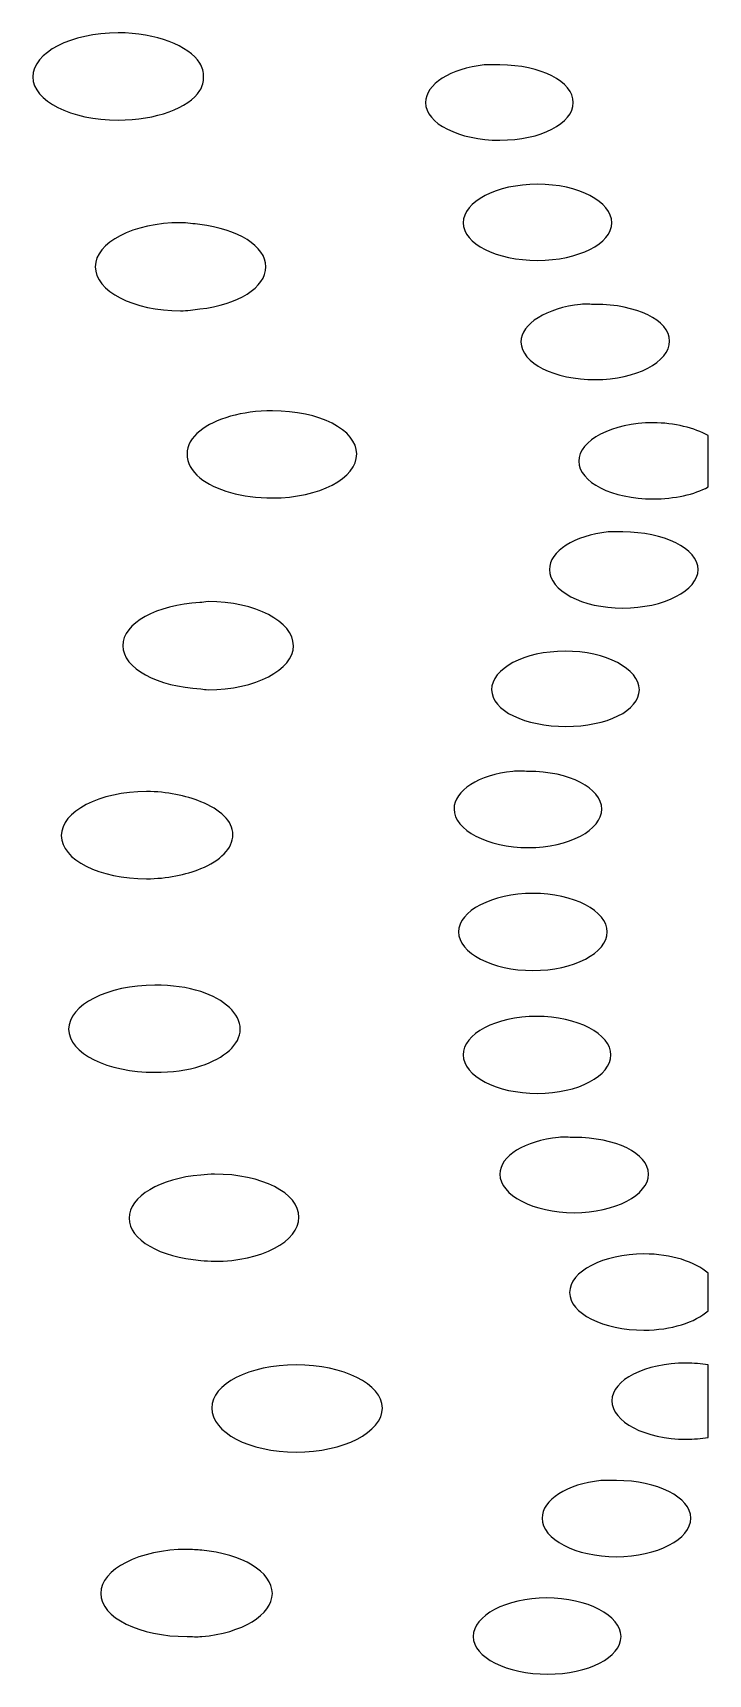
# Model space of a CAD drawing. Header units: centimetres. Extents: x -8.1 to 8.1, y -5.6 to 5.6.
# Drawn here: x -7.952 to -7.343, y 1.431 to 2.911 of the extents above; entities that cross this region are included whole.
import ezdxf

# ---------------------------------------------------------------- set-up
doc = ezdxf.new("R2010")
doc.units = ezdxf.units.CM
doc.header["$MEASUREMENT"] = 0
doc.layers.add('Layer 1', color=7, linetype='Continuous')

msp = doc.modelspace()

# ---------------------------------------------------------------- linework, layer by layer
at = {"layer": 'Layer 1', "color": 41, "lineweight": 25}
for points, knots in [([(-7.87494, 2.91067), (-7.84076, 2.91069), (-7.81142, 2.89914), (-7.80135, 2.88338), (-7.80135, 2.88338), (-7.79888, 2.87951), (-7.79805, 2.87527), (-7.79804, 2.87098), (-7.79804, 2.87098), (-7.79803, 2.86672), (-7.79888, 2.86245), (-7.80135, 2.85858), (-7.80135, 2.85858), (-7.81138, 2.8428), (-7.84078, 2.83214), (-7.87494, 2.83212), (-7.87494, 2.83212), (-7.91745, 2.8321), (-7.95181, 2.84922), (-7.95183, 2.87098), (-7.95183, 2.87098), (-7.95186, 2.89274), (-7.91744, 2.91064), (-7.87494, 2.91067)], [0, 0, 0, 0, 0.1428571, 0.1428571, 0.1428571, 0.1428571, 0.2857143, 0.2857143, 0.2857143, 0.2857143, 0.4285714, 0.4285714, 0.4285714, 0.4285714, 0.5714286, 0.5714286, 0.5714286, 0.5714286, 0.7142857, 0.7142857, 0.7142857, 0.7142857, 1, 1, 1, 1]), ([(-7.54504, 2.88173), (-7.54069, 2.88217), (-7.53559, 2.88173), (-7.53098, 2.88173), (-7.53098, 2.88173), (-7.49416, 2.88175), (-7.46486, 2.86668), (-7.46483, 2.84783), (-7.46483, 2.84783), (-7.46481, 2.82898), (-7.49415, 2.81395), (-7.53098, 2.81393), (-7.53098, 2.81393), (-7.5678, 2.81391), (-7.59793, 2.82898), (-7.59795, 2.84783), (-7.59795, 2.84783), (-7.59797, 2.86433), (-7.57548, 2.87862), (-7.54503, 2.88173), (-7.54503, 2.88173), (-7.54503, 2.88173), (-7.54504, 2.88173), (-7.54504, 2.88173)], [0, 0, 0, 0, 0.1428571, 0.1428571, 0.1428571, 0.1428571, 0.2857143, 0.2857143, 0.2857143, 0.2857143, 0.4285714, 0.4285714, 0.4285714, 0.4285714, 0.5714286, 0.5714286, 0.5714286, 0.5714286, 0.7142857, 0.7142857, 0.7142857, 0.7142857, 1, 1, 1, 1]), ([(-7.49708, 2.77424), (-7.46026, 2.77426), (-7.43013, 2.75837), (-7.43011, 2.73951), (-7.43011, 2.73951), (-7.43009, 2.72066), (-7.46026, 2.70563), (-7.49708, 2.70561), (-7.49708, 2.70561), (-7.5339, 2.70559), (-7.56403, 2.72066), (-7.56405, 2.73951), (-7.56405, 2.73951), (-7.56407, 2.75836), (-7.5339, 2.77422), (-7.49708, 2.77424)], [0, 0, 0, 0, 0.2, 0.2, 0.2, 0.2, 0.4, 0.4, 0.4, 0.4, 0.6, 0.6, 0.6, 0.6, 1, 1, 1, 1]), ([(-7.81872, 2.73951), (-7.81276, 2.73951), (-7.80694, 2.73853), (-7.80136, 2.73786), (-7.80136, 2.73786), (-7.76718, 2.73387), (-7.74185, 2.71853), (-7.74183, 2.69983), (-7.74183, 2.69983), (-7.74181, 2.6811), (-7.76719, 2.66584), (-7.80136, 2.6618), (-7.80136, 2.6618), (-7.80694, 2.66114), (-7.81276, 2.66015), (-7.81872, 2.66015), (-7.81872, 2.66015), (-7.86123, 2.66012), (-7.89559, 2.67805), (-7.89561, 2.69984), (-7.89561, 2.69984), (-7.89564, 2.7216), (-7.86122, 2.7395), (-7.81872, 2.73953), (-7.81872, 2.73953), (-7.81872, 2.73953), (-7.81872, 2.73951), (-7.81872, 2.73951)], [0, 0, 0, 0, 0.125, 0.125, 0.125, 0.125, 0.25, 0.25, 0.25, 0.25, 0.375, 0.375, 0.375, 0.375, 0.5, 0.5, 0.5, 0.5, 0.625, 0.625, 0.625, 0.625, 0.75, 0.75, 0.75, 0.75, 1, 1, 1, 1]), ([(-7.45822, 2.66593), (-7.45387, 2.66639), (-7.44959, 2.66593), (-7.44499, 2.66593), (-7.44499, 2.66593), (-7.40817, 2.66595), (-7.37804, 2.65171), (-7.37802, 2.63286), (-7.37802, 2.63286), (-7.378, 2.61401), (-7.40817, 2.59815), (-7.44499, 2.59813), (-7.44499, 2.59813), (-7.48181, 2.59811), (-7.51194, 2.61318), (-7.51196, 2.63203), (-7.51196, 2.63203), (-7.51198, 2.64853), (-7.48867, 2.66268), (-7.45822, 2.66593)], [0, 0, 0, 0, 0.1666667, 0.1666667, 0.1666667, 0.1666667, 0.3333333, 0.3333333, 0.3333333, 0.3333333, 0.5, 0.5, 0.5, 0.5, 0.6666667, 0.6666667, 0.6666667, 0.6666667, 1, 1, 1, 1]), ([(-7.73603, 2.57002), (-7.6935, 2.57004), (-7.65999, 2.55292), (-7.65996, 2.53116), (-7.65996, 2.53116), (-7.65993, 2.5094), (-7.6935, 2.4915), (-7.73603, 2.49147), (-7.73603, 2.49147), (-7.76348, 2.49144), (-7.7877, 2.4986), (-7.80135, 2.50966), (-7.80135, 2.50966), (-7.80884, 2.51575), (-7.81292, 2.52345), (-7.81293, 2.53116), (-7.81293, 2.53116), (-7.81294, 2.53888), (-7.80883, 2.54574), (-7.80135, 2.55183), (-7.80135, 2.55183), (-7.78773, 2.5629), (-7.76348, 2.57), (-7.73603, 2.57002)], [0, 0, 0, 0, 0.1428571, 0.1428571, 0.1428571, 0.1428571, 0.2857143, 0.2857143, 0.2857143, 0.2857143, 0.4285714, 0.4285714, 0.4285714, 0.4285714, 0.5714286, 0.5714286, 0.5714286, 0.5714286, 0.7142857, 0.7142857, 0.7142857, 0.7142857, 1, 1, 1, 1]), ([(-7.3929, 2.55927), (-7.37361, 2.55928), (-7.3555, 2.5544), (-7.34329, 2.54769), (-7.34329, 2.54769), (-7.34329, 2.54769), (-7.34329, 2.50139), (-7.34329, 2.50139), (-7.34329, 2.50139), (-7.35548, 2.49469), (-7.37365, 2.49065), (-7.3929, 2.49064), (-7.3929, 2.49064), (-7.42972, 2.49062), (-7.45985, 2.5057), (-7.45987, 2.52454), (-7.45987, 2.52454), (-7.45989, 2.54339), (-7.42972, 2.55925), (-7.3929, 2.55927)], [0, 0, 0, 0, 0.1666667, 0.1666667, 0.1666667, 0.1666667, 0.3333333, 0.3333333, 0.3333333, 0.3333333, 0.5, 0.5, 0.5, 0.5, 0.6666667, 0.6666667, 0.6666667, 0.6666667, 1, 1, 1, 1]), ([(-7.43342, 2.46088), (-7.42909, 2.46134), (-7.42479, 2.46088), (-7.42019, 2.46088), (-7.42019, 2.46088), (-7.38337, 2.4609), (-7.35241, 2.44583), (-7.35239, 2.42698), (-7.35239, 2.42698), (-7.35237, 2.4081), (-7.38337, 2.39227), (-7.42019, 2.39225), (-7.42019, 2.39225), (-7.45701, 2.39223), (-7.48631, 2.40811), (-7.48634, 2.42698), (-7.48634, 2.42698), (-7.48636, 2.44348), (-7.46372, 2.45763), (-7.43342, 2.46088)], [0, 0, 0, 0, 0.1666667, 0.1666667, 0.1666667, 0.1666667, 0.3333333, 0.3333333, 0.3333333, 0.3333333, 0.5, 0.5, 0.5, 0.5, 0.6666667, 0.6666667, 0.6666667, 0.6666667, 1, 1, 1, 1]), ([(-7.79391, 2.39804), (-7.75138, 2.39806), (-7.71704, 2.38012), (-7.71702, 2.35835), (-7.71702, 2.35835), (-7.71699, 2.33659), (-7.75138, 2.31869), (-7.79391, 2.31866), (-7.79391, 2.31866), (-7.79653, 2.31866), (-7.79796, 2.31933), (-7.80052, 2.31949), (-7.80052, 2.31949), (-7.83939, 2.32146), (-7.87078, 2.33793), (-7.8708, 2.35835), (-7.8708, 2.35835), (-7.87082, 2.37877), (-7.84021, 2.39518), (-7.80135, 2.39721), (-7.80135, 2.39721), (-7.79878, 2.39734), (-7.79653, 2.39804), (-7.79391, 2.39804)], [0, 0, 0, 0, 0.1428571, 0.1428571, 0.1428571, 0.1428571, 0.2857143, 0.2857143, 0.2857143, 0.2857143, 0.4285714, 0.4285714, 0.4285714, 0.4285714, 0.5714286, 0.5714286, 0.5714286, 0.5714286, 0.7142857, 0.7142857, 0.7142857, 0.7142857, 1, 1, 1, 1]), ([(-7.47228, 2.35339), (-7.43546, 2.35341), (-7.40533, 2.33752), (-7.40531, 2.31866), (-7.40531, 2.31866), (-7.40529, 2.29978), (-7.43463, 2.28561), (-7.47146, 2.28559), (-7.47146, 2.28559), (-7.50828, 2.28557), (-7.53841, 2.29978), (-7.53843, 2.31866), (-7.53843, 2.31866), (-7.53845, 2.33751), (-7.50911, 2.35337), (-7.47228, 2.35339)], [0, 0, 0, 0, 0.2, 0.2, 0.2, 0.2, 0.4, 0.4, 0.4, 0.4, 0.6, 0.6, 0.6, 0.6, 1, 1, 1, 1]), ([(-7.51941, 2.24507), (-7.51506, 2.24551), (-7.50996, 2.24507), (-7.50535, 2.24507), (-7.50535, 2.24507), (-7.46853, 2.24509), (-7.43923, 2.23002), (-7.4392, 2.21117), (-7.4392, 2.21117), (-7.43918, 2.19232), (-7.46852, 2.17646), (-7.50535, 2.17644), (-7.50535, 2.17644), (-7.54217, 2.17642), (-7.5723, 2.19231), (-7.57232, 2.21117), (-7.57232, 2.21117), (-7.57234, 2.22767), (-7.54985, 2.24196), (-7.5194, 2.24507), (-7.5194, 2.24507), (-7.5194, 2.24507), (-7.51941, 2.24507), (-7.51941, 2.24507)], [0, 0, 0, 0, 0.1428571, 0.1428571, 0.1428571, 0.1428571, 0.2857143, 0.2857143, 0.2857143, 0.2857143, 0.4285714, 0.4285714, 0.4285714, 0.4285714, 0.5714286, 0.5714286, 0.5714286, 0.5714286, 0.7142857, 0.7142857, 0.7142857, 0.7142857, 1, 1, 1, 1]), ([(-7.84931, 2.22688), (-7.83109, 2.22689), (-7.8137, 2.22319), (-7.80053, 2.21778), (-7.80053, 2.21778), (-7.78295, 2.21056), (-7.77161, 2.20045), (-7.77159, 2.18801), (-7.77159, 2.18801), (-7.77157, 2.17558), (-7.78294, 2.16465), (-7.80053, 2.15742), (-7.80053, 2.15742), (-7.81371, 2.152), (-7.83109, 2.14834), (-7.84931, 2.14832), (-7.84931, 2.14832), (-7.89182, 2.14829), (-7.92618, 2.16542), (-7.9262, 2.18718), (-7.9262, 2.18718), (-7.92623, 2.20894), (-7.89181, 2.22684), (-7.84931, 2.22687), (-7.84931, 2.22687), (-7.84931, 2.22687), (-7.84931, 2.22688), (-7.84931, 2.22688)], [0, 0, 0, 0, 0.125, 0.125, 0.125, 0.125, 0.25, 0.25, 0.25, 0.25, 0.375, 0.375, 0.375, 0.375, 0.5, 0.5, 0.5, 0.5, 0.625, 0.625, 0.625, 0.625, 0.75, 0.75, 0.75, 0.75, 1, 1, 1, 1]), ([(-7.50122, 2.13511), (-7.4644, 2.13513), (-7.43427, 2.11924), (-7.43425, 2.10038), (-7.43425, 2.10038), (-7.43423, 2.0815), (-7.4644, 2.06567), (-7.50122, 2.06565), (-7.50122, 2.06565), (-7.53804, 2.06563), (-7.56817, 2.0815), (-7.56819, 2.10038), (-7.56819, 2.10038), (-7.56821, 2.11923), (-7.53804, 2.13509), (-7.50122, 2.13511)], [0, 0, 0, 0, 0.2, 0.2, 0.2, 0.2, 0.4, 0.4, 0.4, 0.4, 0.6, 0.6, 0.6, 0.6, 1, 1, 1, 1]), ([(-7.84187, 2.05242), (-7.82654, 2.05243), (-7.81255, 2.05058), (-7.80053, 2.04663), (-7.80053, 2.04663), (-7.77923, 2.03963), (-7.76499, 2.02664), (-7.76498, 2.01273), (-7.76498, 2.01273), (-7.76496, 1.99882), (-7.77928, 1.98668), (-7.80053, 1.97966), (-7.80053, 1.97966), (-7.81252, 1.97568), (-7.82651, 1.97388), (-7.84187, 1.97387), (-7.84187, 1.97387), (-7.88438, 1.97384), (-7.91956, 1.99097), (-7.91959, 2.01273), (-7.91959, 2.01273), (-7.91962, 2.03449), (-7.88438, 2.05239), (-7.84187, 2.05242)], [0, 0, 0, 0, 0.1428571, 0.1428571, 0.1428571, 0.1428571, 0.2857143, 0.2857143, 0.2857143, 0.2857143, 0.4285714, 0.4285714, 0.4285714, 0.4285714, 0.5714286, 0.5714286, 0.5714286, 0.5714286, 0.7142857, 0.7142857, 0.7142857, 0.7142857, 1, 1, 1, 1]), ([(-7.49791, 2.02431), (-7.46109, 2.02433), (-7.43096, 2.00844), (-7.43094, 1.98958), (-7.43094, 1.98958), (-7.43092, 1.97073), (-7.46026, 1.95487), (-7.49709, 1.95485), (-7.49709, 1.95485), (-7.53391, 1.95483), (-7.56404, 1.97074), (-7.56406, 1.98958), (-7.56406, 1.98958), (-7.56408, 2.00843), (-7.53474, 2.02429), (-7.49791, 2.02431)], [0, 0, 0, 0, 0.2, 0.2, 0.2, 0.2, 0.4, 0.4, 0.4, 0.4, 0.6, 0.6, 0.6, 0.6, 1, 1, 1, 1]), ([(-7.47807, 1.91517), (-7.47372, 1.91561), (-7.46862, 1.91517), (-7.46401, 1.91517), (-7.46401, 1.91517), (-7.42719, 1.91519), (-7.39706, 1.90095), (-7.39704, 1.8821), (-7.39704, 1.8821), (-7.39702, 1.86325), (-7.42719, 1.84739), (-7.46401, 1.84737), (-7.46401, 1.84737), (-7.50083, 1.84735), (-7.53096, 1.86324), (-7.53098, 1.8821), (-7.53098, 1.8821), (-7.531, 1.8986), (-7.50851, 1.91207), (-7.47806, 1.91517), (-7.47806, 1.91517), (-7.47806, 1.91517), (-7.47807, 1.91517), (-7.47807, 1.91517)], [0, 0, 0, 0, 0.1428571, 0.1428571, 0.1428571, 0.1428571, 0.2857143, 0.2857143, 0.2857143, 0.2857143, 0.4285714, 0.4285714, 0.4285714, 0.4285714, 0.5714286, 0.5714286, 0.5714286, 0.5714286, 0.7142857, 0.7142857, 0.7142857, 0.7142857, 1, 1, 1, 1]), ([(-7.78812, 1.8821), (-7.74559, 1.88212), (-7.71208, 1.86503), (-7.71205, 1.84324), (-7.71205, 1.84324), (-7.71202, 1.82148), (-7.74559, 1.80358), (-7.78812, 1.80355), (-7.78812, 1.80355), (-7.79223, 1.80355), (-7.79658, 1.80405), (-7.80052, 1.80438), (-7.80052, 1.80438), (-7.8373, 1.80732), (-7.86499, 1.82277), (-7.86501, 1.84241), (-7.86501, 1.84241), (-7.86503, 1.86208), (-7.83729, 1.87831), (-7.80052, 1.88127), (-7.80052, 1.88127), (-7.79658, 1.88159), (-7.79223, 1.88209), (-7.78812, 1.8821)], [0, 0, 0, 0, 0.1428571, 0.1428571, 0.1428571, 0.1428571, 0.2857143, 0.2857143, 0.2857143, 0.2857143, 0.4285714, 0.4285714, 0.4285714, 0.4285714, 0.5714286, 0.5714286, 0.5714286, 0.5714286, 0.7142857, 0.7142857, 0.7142857, 0.7142857, 1, 1, 1, 1]), ([(-7.40117, 1.81016), (-7.37643, 1.81017), (-7.35485, 1.80305), (-7.34329, 1.7928), (-7.34329, 1.7928), (-7.34329, 1.7928), (-7.34329, 1.7589), (-7.34329, 1.7589), (-7.34329, 1.7589), (-7.35482, 1.74863), (-7.37643, 1.74155), (-7.40117, 1.74154), (-7.40117, 1.74154), (-7.43799, 1.74152), (-7.46812, 1.75659), (-7.46814, 1.77544), (-7.46814, 1.77544), (-7.46816, 1.79429), (-7.43799, 1.81015), (-7.40117, 1.81017), (-7.40117, 1.81017), (-7.40117, 1.81017), (-7.40117, 1.81016), (-7.40117, 1.81016)], [0, 0, 0, 0, 0.1428571, 0.1428571, 0.1428571, 0.1428571, 0.2857143, 0.2857143, 0.2857143, 0.2857143, 0.4285714, 0.4285714, 0.4285714, 0.4285714, 0.5714286, 0.5714286, 0.5714286, 0.5714286, 0.7142857, 0.7142857, 0.7142857, 0.7142857, 1, 1, 1, 1]), ([(-7.71454, 1.71012), (-7.67201, 1.71014), (-7.63685, 1.69302), (-7.63682, 1.67126), (-7.63682, 1.67126), (-7.63679, 1.6495), (-7.67201, 1.6316), (-7.71454, 1.63157), (-7.71454, 1.63157), (-7.75707, 1.63155), (-7.79058, 1.64949), (-7.79061, 1.67126), (-7.79061, 1.67126), (-7.79064, 1.69302), (-7.75705, 1.7101), (-7.71454, 1.71012)], [0, 0, 0, 0, 0.2, 0.2, 0.2, 0.2, 0.4, 0.4, 0.4, 0.4, 0.6, 0.6, 0.6, 0.6, 1, 1, 1, 1]), ([(-7.36314, 1.71177), (-7.35626, 1.71177), (-7.34955, 1.71111), (-7.3433, 1.71012), (-7.3433, 1.71012), (-7.3433, 1.71012), (-7.3433, 1.6448), (-7.3433, 1.6448), (-7.3433, 1.6448), (-7.34955, 1.6438), (-7.35627, 1.64315), (-7.36314, 1.64315), (-7.36314, 1.64315), (-7.39996, 1.64313), (-7.43009, 1.65902), (-7.43011, 1.67788), (-7.43011, 1.67788), (-7.43013, 1.69673), (-7.39996, 1.71176), (-7.36314, 1.71178), (-7.36314, 1.71178), (-7.36314, 1.71178), (-7.36314, 1.71177), (-7.36314, 1.71177)], [0, 0, 0, 0, 0.1428571, 0.1428571, 0.1428571, 0.1428571, 0.2857143, 0.2857143, 0.2857143, 0.2857143, 0.4285714, 0.4285714, 0.4285714, 0.4285714, 0.5714286, 0.5714286, 0.5714286, 0.5714286, 0.7142857, 0.7142857, 0.7142857, 0.7142857, 1, 1, 1, 1]), ([(-7.44003, 1.60594), (-7.43568, 1.60638), (-7.43058, 1.60594), (-7.42597, 1.60594), (-7.42597, 1.60594), (-7.38915, 1.60596), (-7.35902, 1.59089), (-7.359, 1.57204), (-7.359, 1.57204), (-7.35898, 1.55319), (-7.38915, 1.53733), (-7.42597, 1.53731), (-7.42597, 1.53731), (-7.46279, 1.53729), (-7.49292, 1.55318), (-7.49294, 1.57204), (-7.49294, 1.57204), (-7.49296, 1.58854), (-7.47047, 1.60283), (-7.44002, 1.60594), (-7.44002, 1.60594), (-7.44002, 1.60594), (-7.44003, 1.60594), (-7.44003, 1.60594)], [0, 0, 0, 0, 0.1428571, 0.1428571, 0.1428571, 0.1428571, 0.2857143, 0.2857143, 0.2857143, 0.2857143, 0.4285714, 0.4285714, 0.4285714, 0.4285714, 0.5714286, 0.5714286, 0.5714286, 0.5714286, 0.7142857, 0.7142857, 0.7142857, 0.7142857, 1, 1, 1, 1]), ([(-7.81293, 1.54393), (-7.80849, 1.54393), (-7.80391, 1.54348), (-7.7997, 1.5431), (-7.7997, 1.5431), (-7.76335, 1.53998), (-7.73606, 1.52373), (-7.73603, 1.50424), (-7.73603, 1.50424), (-7.73601, 1.48475), (-7.76335, 1.46857), (-7.7997, 1.46538), (-7.7997, 1.46538), (-7.80391, 1.46501), (-7.80849, 1.46538), (-7.81293, 1.46538), (-7.81293, 1.46538), (-7.85544, 1.46536), (-7.89062, 1.48248), (-7.89065, 1.50424), (-7.89065, 1.50424), (-7.89068, 1.526), (-7.85544, 1.5439), (-7.81293, 1.54393)], [0, 0, 0, 0, 0.1428571, 0.1428571, 0.1428571, 0.1428571, 0.2857143, 0.2857143, 0.2857143, 0.2857143, 0.4285714, 0.4285714, 0.4285714, 0.4285714, 0.5714286, 0.5714286, 0.5714286, 0.5714286, 0.7142857, 0.7142857, 0.7142857, 0.7142857, 1, 1, 1, 1]), ([(-7.48881, 1.50011), (-7.45199, 1.50013), (-7.42186, 1.48424), (-7.42184, 1.46538), (-7.42184, 1.46538), (-7.42182, 1.44653), (-7.45116, 1.4315), (-7.48799, 1.43148), (-7.48799, 1.43148), (-7.52481, 1.43146), (-7.55494, 1.44653), (-7.55496, 1.46538), (-7.55496, 1.46538), (-7.55498, 1.48423), (-7.52564, 1.50009), (-7.48881, 1.50011)], [0, 0, 0, 0, 0.2, 0.2, 0.2, 0.2, 0.4, 0.4, 0.4, 0.4, 0.6, 0.6, 0.6, 0.6, 1, 1, 1, 1])]:
    msp.add_open_spline(points, degree=3, knots=knots, dxfattribs=at)

doc.saveas('drawing.dxf')
